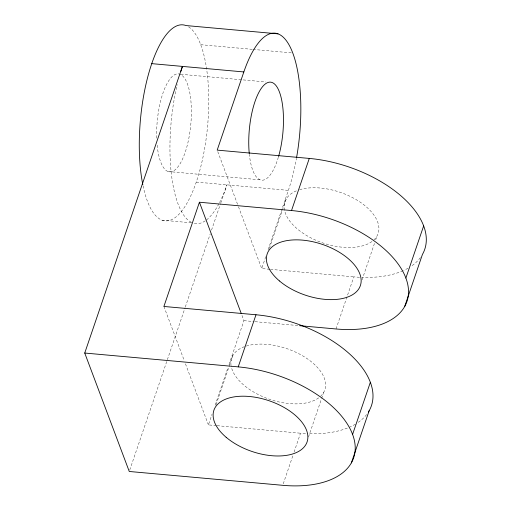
<?xml version="1.0" encoding="UTF-8"?>
<svg xmlns="http://www.w3.org/2000/svg" width="511" height="511" viewBox="0 0 511 511"><rect width="100%" height="100%" fill="white"/><g stroke="black" fill="none" stroke-linecap="round" stroke-linejoin="round"><path stroke-width="0.38" stroke-dasharray="2.56 1.92" d="M129.768 469.967L185.052 307.794M185.308 307.041L210.245 233.872M211.535 230.103L220.528 203.704M220.79 202.95L226.961 184.848A98.419 33.713 -84.8 0 1 219.302 203.059M216.357 425.612L208.418 424.897L212.02 414.325M215.112 405.261L227.983 367.498M229.011 364.477L243.945 320.672L241.422 313.965M269.648 269.271L261.709 268.556L265.809 256.528M268.115 249.764L288.357 190.379A98.419 33.713 -84.8 0 0 296.45 158.295M216.076 404.68L232.812 355.586M269.367 248.333L286.103 199.239M283.26 483.808L293.046 455.109M294.074 452.088L300.513 433.207A98.419 53.534 18.8 0 0 307.89 433.679M336.04 328.975L353.804 276.86A98.419 53.534 18.8 0 0 361.181 277.339M308.503 436.95L321.381 399.18M321.636 398.427L323.693 392.384M362.056 279.849L374.672 242.84M375.7 239.819L376.984 236.044M200.651 44.687L252.249 49.337M253.047 49.414L291.947 52.92M180.766 74.274L265.72 81.939M168.03 171.511L260.125 179.815M196.262 182.076L288.357 190.379M162.057 220.164L191.964 222.866M270.44 269.342L353.804 276.86M243.945 320.672L254.267 321.598M255.059 321.675L297.932 325.539M217.149 425.689L300.513 433.207M217.75 151.607L238.19 205.984M238.471 206.731L261.709 268.556M163.897 306.459L184.337 360.836M185.461 363.819L208.418 424.897M218.893 203.832A98.419 33.713 -84.8 0 1 205.831 220.42M205.224 220.848A98.419 33.713 -84.8 0 1 193.458 223.179M191.459 222.368A98.419 33.713 -84.8 0 1 177.228 84.622M420.381 257.589A98.419 53.534 18.8 0 1 410.601 266.633M408.027 268.211A98.419 53.534 18.8 0 1 403.818 270.37M403.083 270.702A98.419 53.534 18.8 0 1 361.992 277.364M366.623 414.542A98.419 53.534 18.8 0 1 357.924 422.565M355.401 424.168A98.419 53.534 18.8 0 1 308.701 433.711M299.574 189.702A49.209 26.764 18.8 0 1 360.702 202.497A49.209 26.764 18.8 0 1 373.202 240.547M371.976 241.511A49.209 26.764 18.8 0 1 302.665 232.984A49.209 26.764 18.8 0 1 297.293 190.482M246.283 346.049A49.209 26.764 18.8 0 1 307.411 358.837A49.209 26.764 18.8 0 1 319.912 396.887M318.679 397.858A49.209 26.764 18.8 0 1 267.866 398.701A49.209 26.764 18.8 0 1 231.144 366.004M231.029 365.25A49.209 26.764 18.8 0 1 245.593 346.266M278.342 157.26A49.209 16.857 -84.8 0 1 249.342 154.335M156.711 138.155A49.209 16.857 -84.8 0 1 180.453 74.408A49.209 16.857 -84.8 0 1 185.429 151.582A49.209 16.857 -84.8 0 1 157.171 145.213M188.527 26.84A98.419 33.713 -84.8 0 1 198.849 173.849A98.419 33.713 -84.8 0 1 142.825 184.701"/><path stroke-width="0.77" d="M370.347 382.292L352.584 434.407A98.419 53.534 18.8 0 1 282.749 485.316L129.257 471.474L84.737 353.037L182.44 66.411A98.419 33.713 -84.8 0 0 180.811 71.438M423.638 225.945L405.875 278.061A98.419 53.534 18.8 0 0 291.519 210.538L199.424 202.235L163.897 306.459L255.992 314.763A98.419 53.534 18.8 0 1 347.767 352.328A98.419 53.534 18.8 0 1 368.374 412.058M296.591 157.516A98.419 33.713 -84.8 0 0 288.108 43.294A98.419 33.713 -84.8 0 0 243.836 71.942L217.188 150.119L309.283 158.423A98.419 53.534 18.8 0 1 422.431 254.44L404.667 306.555M84.737 353.037L238.228 366.879L255.992 314.763M291.519 210.538L309.283 158.423M351.37 462.902L369.14 410.787M278.041 33.854L185.947 25.55A98.419 33.713 -84.8 0 0 148.203 75.277A98.419 33.713 -84.8 0 0 142.825 184.701M151.741 63.639L243.836 71.942M299.516 325.679L336.04 328.975A98.419 53.534 18.8 0 0 405.875 278.061M199.424 202.235L241.147 313.217M238.228 366.879A98.419 53.534 18.8 0 1 352.584 434.407M249.259 153.517A49.209 16.857 -84.8 0 1 270.587 82.156A49.209 16.857 -84.8 0 1 278.552 156.532M226.175 437.307A49.209 26.764 18.8 0 0 305.929 444.5A49.209 26.764 18.8 0 0 249.362 396.491A49.209 26.764 18.8 0 0 226.175 437.307M279.466 280.961A49.209 26.764 18.8 0 0 359.22 288.153A49.209 26.764 18.8 0 0 302.653 240.144A49.209 26.764 18.8 0 0 279.466 280.961"/></g></svg>
